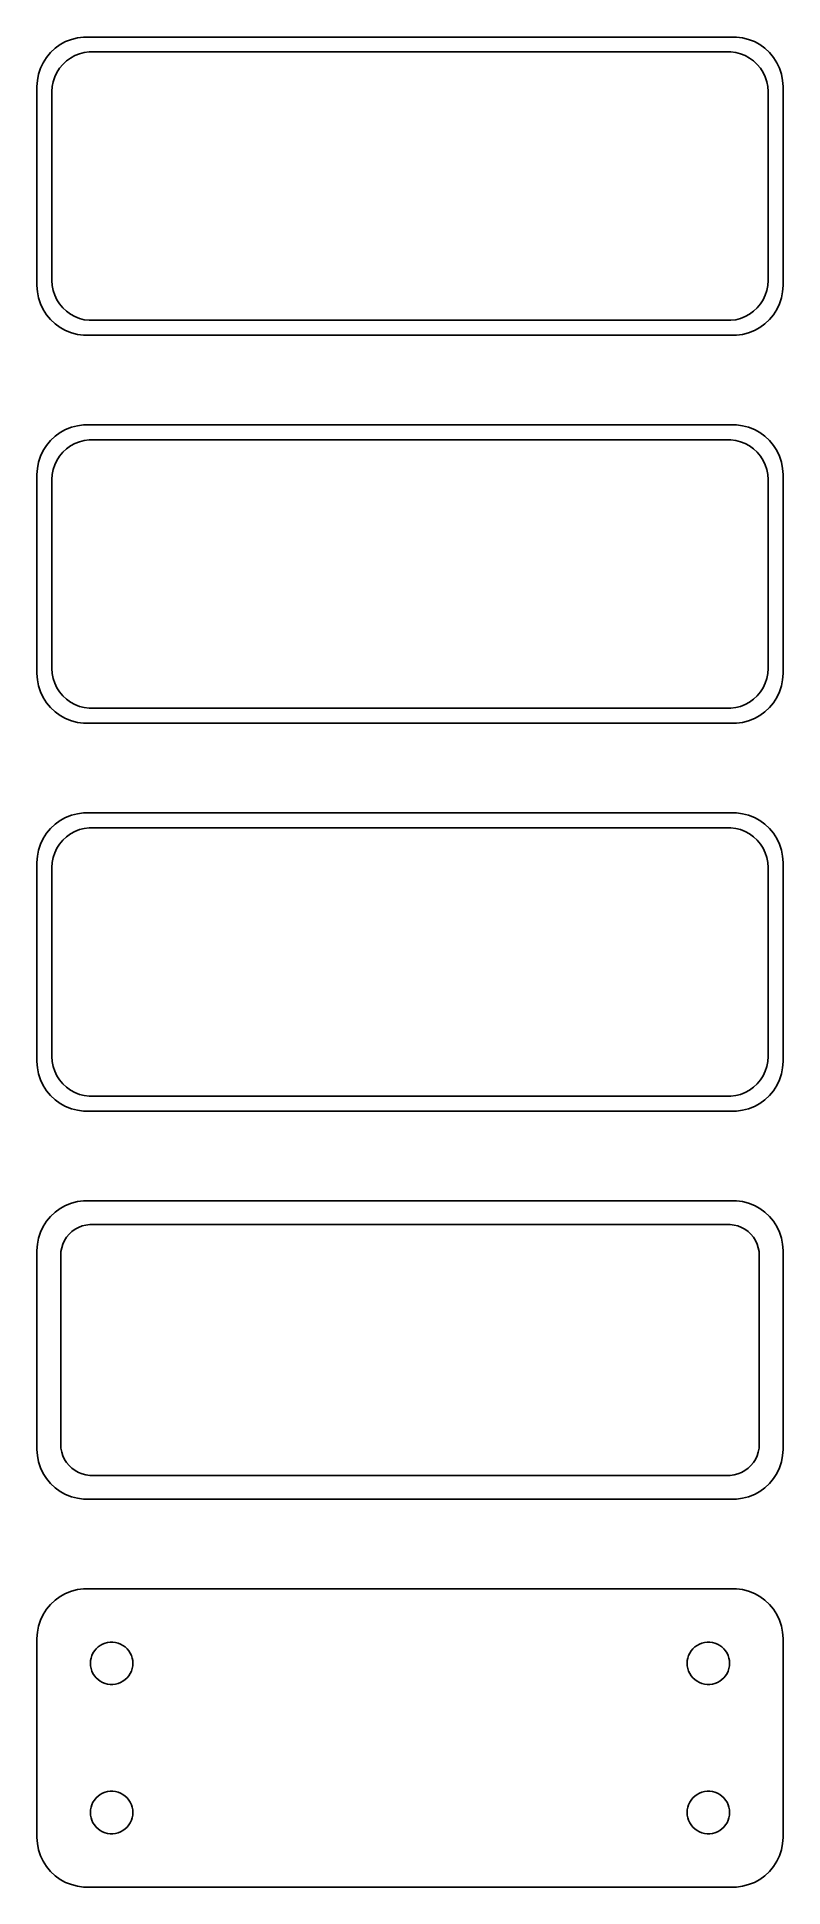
# Model space of a CAD drawing. Header units: metres. Extents: x -38 to 38, y 180 to 366.
import ezdxf

# ---------------------------------------------------------------- set-up
doc = ezdxf.new("R2010")
doc.units = ezdxf.units.M

msp = doc.modelspace()

# ---------------------------------------------------------------- linework, layer by layer
for p, q in [((-35.6871, 364.853), (-36.1448, 364.423)), ((-35.1791, 365.222), (-35.6871, 364.853)), ((-34.6289, 365.524), (-35.1791, 365.222)), ((-34.0451, 365.755), (-34.6289, 365.524)), ((-33.4369, 365.911), (-34.0451, 365.755)), ((-32.8139, 365.99), (-33.4369, 365.911)), ((32.8139, 365.99), (-32.8139, 365.99)), ((33.4369, 365.911), (32.8139, 365.99)), ((34.0451, 365.755), (33.4369, 365.911)), ((34.6289, 365.524), (34.0451, 365.755)), ((35.1791, 365.222), (34.6289, 365.524)), ((35.6871, 364.853), (35.1791, 365.222)), ((36.1448, 364.423), (35.6871, 364.853)), ((-37.1489, 362.841), (-37.3429, 362.243)), ((-36.8815, 363.409), (-37.1489, 362.841)), ((-36.5451, 363.939), (-36.8815, 363.409)), ((-36.1448, 364.423), (-36.5451, 363.939)), ((-35.5052, 362.427), (-35.2361, 362.851)), ((-35.2361, 362.851), (-34.9159, 363.238)), ((-34.9159, 363.238), (-34.5497, 363.582)), ((-34.5497, 363.582), (-34.1433, 363.877)), ((-34.1433, 363.877), (-33.7031, 364.119)), ((-33.7031, 364.119), (-33.2361, 364.304)), ((-33.2361, 364.304), (-32.7495, 364.429)), ((-32.7495, 364.429), (-32.2512, 364.492)), ((-32.2512, 364.492), (32.2512, 364.492)), ((32.2512, 364.492), (32.7495, 364.429)), ((32.7495, 364.429), (33.2361, 364.304)), ((33.2361, 364.304), (33.7031, 364.119)), ((33.7031, 364.119), (34.1433, 363.877)), ((34.1433, 363.877), (34.5497, 363.582)), ((34.5497, 363.582), (34.9159, 363.238)), ((34.9159, 363.238), (35.2361, 362.851)), ((35.2361, 362.851), (35.5052, 362.427)), ((36.5451, 363.939), (36.1448, 364.423)), ((36.8815, 363.409), (36.5451, 363.939)), ((37.1489, 362.841), (36.8815, 363.409)), ((37.3429, 362.243), (37.1489, 362.841)), ((-37.4606, 361.627), (-37.5, 361)), ((-37.5, 361), (-37.5, 341)), ((-37.3429, 362.243), (-37.4606, 361.627)), ((-36, 360.5), (-35.9685, 361.001)), ((-35.9685, 361.001), (-35.8743, 361.495)), ((-35.8743, 361.495), (-35.7191, 361.972)), ((-35.7191, 361.972), (-35.5052, 362.427)), ((35.5052, 362.427), (35.7191, 361.972)), ((35.7191, 361.972), (35.8743, 361.495)), ((35.8743, 361.495), (35.9685, 361.001)), ((35.9685, 361.001), (36, 360.5)), ((37.4606, 361.627), (37.3429, 362.243)), ((37.5, 361), (37.4606, 361.627)), ((37.5, 341), (37.5, 361)), ((-36, 341.5), (-36, 360.5)), ((36, 360.5), (36, 341.5)), ((-37.5, 341), (-37.4606, 340.373)), ((-37.4606, 340.373), (-37.3429, 339.757)), ((-35.9685, 340.999), (-36, 341.5)), ((-35.8743, 340.505), (-35.9685, 340.999)), ((-35.7191, 340.028), (-35.8743, 340.505)), ((35.8743, 340.505), (35.7191, 340.028)), ((35.9685, 340.999), (35.8743, 340.505)), ((36, 341.5), (35.9685, 340.999)), ((37.3429, 339.757), (37.4606, 340.373)), ((37.4606, 340.373), (37.5, 341)), ((-37.3429, 339.757), (-37.1489, 339.159)), ((-37.1489, 339.159), (-36.8815, 338.591)), ((-36.8815, 338.591), (-36.5451, 338.061)), ((-35.5052, 339.573), (-35.7191, 340.028)), ((-35.2361, 339.149), (-35.5052, 339.573)), ((-34.9159, 338.762), (-35.2361, 339.149)), ((-34.5497, 338.418), (-34.9159, 338.762)), ((34.9159, 338.762), (34.5497, 338.418)), ((35.2361, 339.149), (34.9159, 338.762)), ((35.5052, 339.573), (35.2361, 339.149)), ((35.7191, 340.028), (35.5052, 339.573)), ((36.5451, 338.061), (36.8815, 338.591)), ((36.8815, 338.591), (37.1489, 339.159)), ((37.1489, 339.159), (37.3429, 339.757)), ((-36.5451, 338.061), (-36.1448, 337.577)), ((-36.1448, 337.577), (-35.6871, 337.147)), ((-35.6871, 337.147), (-35.1791, 336.778)), ((-35.1791, 336.778), (-34.6289, 336.476)), ((-34.1433, 338.123), (-34.5497, 338.418)), ((-33.7031, 337.881), (-34.1433, 338.123)), ((-33.2361, 337.696), (-33.7031, 337.881)), ((-32.7495, 337.571), (-33.2361, 337.696)), ((-32.2512, 337.508), (-32.7495, 337.571)), ((32.2512, 337.508), (-32.2512, 337.508)), ((32.7495, 337.571), (32.2512, 337.508)), ((33.2361, 337.696), (32.7495, 337.571)), ((33.7031, 337.881), (33.2361, 337.696)), ((34.1433, 338.123), (33.7031, 337.881)), ((34.5497, 338.418), (34.1433, 338.123)), ((34.6289, 336.476), (35.1791, 336.778)), ((35.1791, 336.778), (35.6871, 337.147)), ((35.6871, 337.147), (36.1448, 337.577)), ((36.1448, 337.577), (36.5451, 338.061)), ((-34.6289, 336.476), (-34.0451, 336.245)), ((-34.0451, 336.245), (-33.4369, 336.089)), ((-33.4369, 336.089), (-32.8139, 336.01)), ((-32.8139, 336.01), (32.8139, 336.01)), ((32.8139, 336.01), (33.4369, 336.089)), ((33.4369, 336.089), (34.0451, 336.245)), ((34.0451, 336.245), (34.6289, 336.476)), ((-35.6871, 325.853), (-36.1448, 325.423)), ((-35.1791, 326.222), (-35.6871, 325.853)), ((-34.6289, 326.524), (-35.1791, 326.222)), ((-34.0451, 326.755), (-34.6289, 326.524)), ((-33.4369, 326.911), (-34.0451, 326.755)), ((-32.8139, 326.99), (-33.4369, 326.911)), ((32.8139, 326.99), (-32.8139, 326.99)), ((-32.7495, 325.429), (-32.2512, 325.492)), ((-32.2512, 325.492), (32.2512, 325.492)), ((32.2512, 325.492), (32.7495, 325.429)), ((33.4369, 326.911), (32.8139, 326.99)), ((34.0451, 326.755), (33.4369, 326.911)), ((34.6289, 326.524), (34.0451, 326.755)), ((35.1791, 326.222), (34.6289, 326.524)), ((35.6871, 325.853), (35.1791, 326.222)), ((36.1448, 325.423), (35.6871, 325.853)), ((-37.1489, 323.841), (-37.3429, 323.243)), ((-36.8815, 324.409), (-37.1489, 323.841)), ((-36.5451, 324.939), (-36.8815, 324.409)), ((-36.1448, 325.423), (-36.5451, 324.939)), ((-35.5052, 323.427), (-35.2361, 323.851)), ((-35.2361, 323.851), (-34.9159, 324.238)), ((-34.9159, 324.238), (-34.5497, 324.582)), ((-34.5497, 324.582), (-34.1433, 324.877)), ((-34.1433, 324.877), (-33.7031, 325.119)), ((-33.7031, 325.119), (-33.2361, 325.304)), ((-33.2361, 325.304), (-32.7495, 325.429)), ((32.7495, 325.429), (33.2361, 325.304)), ((33.2361, 325.304), (33.7031, 325.119)), ((33.7031, 325.119), (34.1433, 324.877)), ((34.1433, 324.877), (34.5497, 324.582)), ((34.5497, 324.582), (34.9159, 324.238)), ((34.9159, 324.238), (35.2361, 323.851)), ((35.2361, 323.851), (35.5052, 323.427)), ((36.5451, 324.939), (36.1448, 325.423)), ((36.8815, 324.409), (36.5451, 324.939)), ((37.1489, 323.841), (36.8815, 324.409)), ((37.3429, 323.243), (37.1489, 323.841)), ((-37.4606, 322.627), (-37.5, 322)), ((-37.5, 322), (-37.5, 302)), ((-37.3429, 323.243), (-37.4606, 322.627)), ((-36, 321.5), (-35.9685, 322.001)), ((-35.9685, 322.001), (-35.8743, 322.495)), ((-35.8743, 322.495), (-35.7191, 322.972)), ((-35.7191, 322.972), (-35.5052, 323.427)), ((35.5052, 323.427), (35.7191, 322.972)), ((35.7191, 322.972), (35.8743, 322.495)), ((35.8743, 322.495), (35.9685, 322.001)), ((35.9685, 322.001), (36, 321.5)), ((37.4606, 322.627), (37.3429, 323.243)), ((37.5, 322), (37.4606, 322.627)), ((37.5, 302), (37.5, 322)), ((-36, 302.5), (-36, 321.5)), ((36, 321.5), (36, 302.5)), ((-37.5, 302), (-37.4606, 301.373)), ((-37.4606, 301.373), (-37.3429, 300.757)), ((-35.9685, 301.999), (-36, 302.5)), ((-35.8743, 301.505), (-35.9685, 301.999)), ((-35.7191, 301.028), (-35.8743, 301.505)), ((35.8743, 301.505), (35.7191, 301.028)), ((35.9685, 301.999), (35.8743, 301.505)), ((36, 302.5), (35.9685, 301.999)), ((37.3429, 300.757), (37.4606, 301.373)), ((37.4606, 301.373), (37.5, 302)), ((-37.3429, 300.757), (-37.1489, 300.159)), ((-37.1489, 300.159), (-36.8815, 299.591)), ((-36.8815, 299.591), (-36.5451, 299.061)), ((-35.5052, 300.573), (-35.7191, 301.028)), ((-35.2361, 300.149), (-35.5052, 300.573)), ((-34.9159, 299.762), (-35.2361, 300.149)), ((-34.5497, 299.418), (-34.9159, 299.762)), ((34.9159, 299.762), (34.5497, 299.418)), ((35.2361, 300.149), (34.9159, 299.762)), ((35.5052, 300.573), (35.2361, 300.149)), ((35.7191, 301.028), (35.5052, 300.573)), ((36.5451, 299.061), (36.8815, 299.591)), ((36.8815, 299.591), (37.1489, 300.159)), ((37.1489, 300.159), (37.3429, 300.757)), ((-36.5451, 299.061), (-36.1448, 298.577)), ((-36.1448, 298.577), (-35.6871, 298.147)), ((-35.6871, 298.147), (-35.1791, 297.778)), ((-35.1791, 297.778), (-34.6289, 297.476)), ((-34.1433, 299.123), (-34.5497, 299.418)), ((-33.7031, 298.881), (-34.1433, 299.123)), ((-33.2361, 298.696), (-33.7031, 298.881)), ((-32.7495, 298.571), (-33.2361, 298.696)), ((-32.2512, 298.508), (-32.7495, 298.571)), ((32.2512, 298.508), (-32.2512, 298.508)), ((32.7495, 298.571), (32.2512, 298.508)), ((33.2361, 298.696), (32.7495, 298.571)), ((33.7031, 298.881), (33.2361, 298.696)), ((34.1433, 299.123), (33.7031, 298.881)), ((34.5497, 299.418), (34.1433, 299.123)), ((34.6289, 297.476), (35.1791, 297.778)), ((35.1791, 297.778), (35.6871, 298.147)), ((35.6871, 298.147), (36.1448, 298.577)), ((36.1448, 298.577), (36.5451, 299.061)), ((-34.6289, 297.476), (-34.0451, 297.245)), ((-34.0451, 297.245), (-33.4369, 297.089)), ((-33.4369, 297.089), (-32.8139, 297.01)), ((-32.8139, 297.01), (32.8139, 297.01)), ((32.8139, 297.01), (33.4369, 297.089)), ((33.4369, 297.089), (34.0451, 297.245)), ((34.0451, 297.245), (34.6289, 297.476)), ((-36.1448, 286.423), (-36.5451, 285.939)), ((-35.6871, 286.853), (-36.1448, 286.423)), ((-35.1791, 287.222), (-35.6871, 286.853)), ((-34.6289, 287.524), (-35.1791, 287.222)), ((-34.0451, 287.755), (-34.6289, 287.524)), ((-33.4369, 287.911), (-34.0451, 287.755)), ((-32.8139, 287.99), (-33.4369, 287.911)), ((-33.2361, 286.304), (-32.7495, 286.429)), ((32.8139, 287.99), (-32.8139, 287.99)), ((-32.7495, 286.429), (-32.2512, 286.492)), ((-32.2512, 286.492), (32.2512, 286.492)), ((32.2512, 286.492), (32.7495, 286.429)), ((32.7495, 286.429), (33.2361, 286.304)), ((33.4369, 287.911), (32.8139, 287.99)), ((34.0451, 287.755), (33.4369, 287.911)), ((34.6289, 287.524), (34.0451, 287.755)), ((35.1791, 287.222), (34.6289, 287.524)), ((35.6871, 286.853), (35.1791, 287.222)), ((36.1448, 286.423), (35.6871, 286.853)), ((36.5451, 285.939), (36.1448, 286.423)), ((-37.1489, 284.841), (-37.3429, 284.243)), ((-36.8815, 285.409), (-37.1489, 284.841)), ((-36.5451, 285.939), (-36.8815, 285.409)), ((-35.5052, 284.427), (-35.2361, 284.851)), ((-35.2361, 284.851), (-34.9159, 285.238)), ((-34.9159, 285.238), (-34.5497, 285.582)), ((-34.5497, 285.582), (-34.1433, 285.877)), ((-34.1433, 285.877), (-33.7031, 286.119)), ((-33.7031, 286.119), (-33.2361, 286.304)), ((33.2361, 286.304), (33.7031, 286.119)), ((33.7031, 286.119), (34.1433, 285.877)), ((34.1433, 285.877), (34.5497, 285.582)), ((34.5497, 285.582), (34.9159, 285.238)), ((34.9159, 285.238), (35.2361, 284.851)), ((35.2361, 284.851), (35.5052, 284.427)), ((36.8815, 285.409), (36.5451, 285.939)), ((37.1489, 284.841), (36.8815, 285.409)), ((37.3429, 284.243), (37.1489, 284.841)), ((-37.4606, 283.627), (-37.5, 283)), ((-37.5, 283), (-37.5, 263)), ((-37.3429, 284.243), (-37.4606, 283.627)), ((-36, 282.5), (-35.9685, 283.001)), ((-35.9685, 283.001), (-35.8743, 283.495)), ((-35.8743, 283.495), (-35.7191, 283.972)), ((-35.7191, 283.972), (-35.5052, 284.427)), ((35.5052, 284.427), (35.7191, 283.972)), ((35.7191, 283.972), (35.8743, 283.495)), ((35.8743, 283.495), (35.9685, 283.001)), ((35.9685, 283.001), (36, 282.5)), ((37.4606, 283.627), (37.3429, 284.243)), ((37.5, 283), (37.4606, 283.627)), ((37.5, 263), (37.5, 283)), ((-36, 263.5), (-36, 282.5)), ((36, 282.5), (36, 263.5)), ((-37.5, 263), (-37.4606, 262.373)), ((-37.4606, 262.373), (-37.3429, 261.757)), ((-35.9685, 262.999), (-36, 263.5)), ((-35.8743, 262.505), (-35.9685, 262.999)), ((-35.7191, 262.028), (-35.8743, 262.505)), ((35.8743, 262.505), (35.7191, 262.028)), ((35.9685, 262.999), (35.8743, 262.505)), ((36, 263.5), (35.9685, 262.999)), ((37.3429, 261.757), (37.4606, 262.373)), ((37.4606, 262.373), (37.5, 263)), ((-37.3429, 261.757), (-37.1489, 261.159)), ((-37.1489, 261.159), (-36.8815, 260.591)), ((-36.8815, 260.591), (-36.5451, 260.061)), ((-35.5052, 261.573), (-35.7191, 262.028)), ((-35.2361, 261.149), (-35.5052, 261.573)), ((-34.9159, 260.762), (-35.2361, 261.149)), ((-34.5497, 260.418), (-34.9159, 260.762)), ((-34.1433, 260.123), (-34.5497, 260.418)), ((34.5497, 260.418), (34.1433, 260.123)), ((34.9159, 260.762), (34.5497, 260.418)), ((35.2361, 261.149), (34.9159, 260.762)), ((35.5052, 261.573), (35.2361, 261.149)), ((35.7191, 262.028), (35.5052, 261.573)), ((36.5451, 260.061), (36.8815, 260.591)), ((36.8815, 260.591), (37.1489, 261.159)), ((37.1489, 261.159), (37.3429, 261.757)), ((-36.5451, 260.061), (-36.1448, 259.577)), ((-36.1448, 259.577), (-35.6871, 259.147)), ((-35.6871, 259.147), (-35.1791, 258.778)), ((-35.1791, 258.778), (-34.6289, 258.476)), ((-33.7031, 259.881), (-34.1433, 260.123)), ((-33.2361, 259.696), (-33.7031, 259.881)), ((-32.7495, 259.571), (-33.2361, 259.696)), ((-32.2512, 259.508), (-32.7495, 259.571)), ((32.2512, 259.508), (-32.2512, 259.508)), ((32.7495, 259.571), (32.2512, 259.508)), ((33.2361, 259.696), (32.7495, 259.571)), ((33.7031, 259.881), (33.2361, 259.696)), ((34.1433, 260.123), (33.7031, 259.881)), ((34.6289, 258.476), (35.1791, 258.778)), ((35.1791, 258.778), (35.6871, 259.147)), ((35.6871, 259.147), (36.1448, 259.577)), ((36.1448, 259.577), (36.5451, 260.061)), ((-34.6289, 258.476), (-34.0451, 258.245)), ((-34.0451, 258.245), (-33.4369, 258.089)), ((-33.4369, 258.089), (-32.8139, 258.01)), ((-32.8139, 258.01), (32.8139, 258.01)), ((32.8139, 258.01), (33.4369, 258.089)), ((33.4369, 258.089), (34.0451, 258.245)), ((34.0451, 258.245), (34.6289, 258.476)), ((-36.1448, 247.423), (-36.5451, 246.939)), ((-35.6871, 247.853), (-36.1448, 247.423)), ((-35.1791, 248.222), (-35.6871, 247.853)), ((-34.6289, 248.524), (-35.1791, 248.222)), ((-34.0451, 248.755), (-34.6289, 248.524)), ((-33.4369, 248.911), (-34.0451, 248.755)), ((-32.8139, 248.99), (-33.4369, 248.911)), ((32.8139, 248.99), (-32.8139, 248.99)), ((33.4369, 248.911), (32.8139, 248.99)), ((34.0451, 248.755), (33.4369, 248.911)), ((34.6289, 248.524), (34.0451, 248.755)), ((35.1791, 248.222), (34.6289, 248.524)), ((35.6871, 247.853), (35.1791, 248.222)), ((36.1448, 247.423), (35.6871, 247.853)), ((36.5451, 246.939), (36.1448, 247.423)), ((-37.1489, 245.841), (-37.3429, 245.243)), ((-36.8815, 246.409), (-37.1489, 245.841)), ((-36.5451, 246.939), (-36.8815, 246.409)), ((-34.5184, 245.33), (-34.2692, 245.631)), ((-34.2692, 245.631), (-33.9842, 245.899)), ((-33.9842, 245.899), (-33.668, 246.128)), ((-33.668, 246.128), (-33.3254, 246.317)), ((-33.3254, 246.317), (-32.9619, 246.461)), ((-32.9619, 246.461), (-32.5833, 246.558)), ((-32.5833, 246.558), (-32.1954, 246.607)), ((-32.1954, 246.607), (32.1954, 246.607)), ((32.1954, 246.607), (32.5833, 246.558)), ((32.5833, 246.558), (32.9619, 246.461)), ((32.9619, 246.461), (33.3254, 246.317)), ((33.3254, 246.317), (33.668, 246.128)), ((33.668, 246.128), (33.9842, 245.899)), ((33.9842, 245.899), (34.2692, 245.631)), ((34.2692, 245.631), (34.5184, 245.33)), ((36.8815, 246.409), (36.5451, 246.939)), ((37.1489, 245.841), (36.8815, 246.409)), ((37.3429, 245.243), (37.1489, 245.841)), ((-37.4606, 244.627), (-37.5, 244)), ((-37.5, 244), (-37.5, 224)), ((-37.3429, 245.243), (-37.4606, 244.627)), ((-35.1129, 243.5), (-35.0884, 243.89)), ((-35.0884, 243.89), (-35.0151, 244.274)), ((-35.0151, 244.274), (-34.8943, 244.646)), ((-34.8943, 244.646), (-34.7279, 245)), ((-34.7279, 245), (-34.5184, 245.33)), ((34.5184, 245.33), (34.7279, 245)), ((34.7279, 245), (34.8943, 244.646)), ((34.8943, 244.646), (35.0151, 244.274)), ((35.0151, 244.274), (35.0884, 243.89)), ((35.0884, 243.89), (35.1129, 243.5)), ((37.4606, 244.627), (37.3429, 245.243)), ((37.5, 244), (37.4606, 244.627)), ((37.5, 224), (37.5, 244)), ((-35.1129, 224.5), (-35.1129, 243.5)), ((35.1129, 243.5), (35.1129, 224.5)), ((-37.5, 224), (-37.4606, 223.373)), ((-37.4606, 223.373), (-37.3429, 222.757)), ((-35.0884, 224.11), (-35.1129, 224.5)), ((-35.0151, 223.726), (-35.0884, 224.11)), ((-34.8943, 223.354), (-35.0151, 223.726)), ((-34.7279, 223), (-34.8943, 223.354)), ((34.8943, 223.354), (34.7279, 223)), ((35.0151, 223.726), (34.8943, 223.354)), ((35.0884, 224.11), (35.0151, 223.726)), ((35.1129, 224.5), (35.0884, 224.11)), ((37.3429, 222.757), (37.4606, 223.373)), ((37.4606, 223.373), (37.5, 224)), ((-37.3429, 222.757), (-37.1489, 222.159)), ((-37.1489, 222.159), (-36.8815, 221.591)), ((-36.8815, 221.591), (-36.5451, 221.061)), ((-34.5184, 222.67), (-34.7279, 223)), ((-34.2692, 222.369), (-34.5184, 222.67)), ((-33.9842, 222.101), (-34.2692, 222.369)), ((-33.668, 221.872), (-33.9842, 222.101)), ((-33.3254, 221.683), (-33.668, 221.872)), ((-32.9619, 221.539), (-33.3254, 221.683)), ((-32.5833, 221.442), (-32.9619, 221.539)), ((-32.1954, 221.393), (-32.5833, 221.442)), ((32.1954, 221.393), (-32.1954, 221.393)), ((32.5833, 221.442), (32.1954, 221.393)), ((32.9619, 221.539), (32.5833, 221.442)), ((33.3254, 221.683), (32.9619, 221.539)), ((33.668, 221.872), (33.3254, 221.683)), ((33.9842, 222.101), (33.668, 221.872)), ((34.2692, 222.369), (33.9842, 222.101)), ((34.5184, 222.67), (34.2692, 222.369)), ((34.7279, 223), (34.5184, 222.67)), ((36.5451, 221.061), (36.8815, 221.591)), ((36.8815, 221.591), (37.1489, 222.159)), ((37.1489, 222.159), (37.3429, 222.757)), ((-36.5451, 221.061), (-36.1448, 220.577)), ((-36.1448, 220.577), (-35.6871, 220.147)), ((-35.6871, 220.147), (-35.1791, 219.778)), ((-35.1791, 219.778), (-34.6289, 219.476)), ((-34.6289, 219.476), (-34.0451, 219.245)), ((34.0451, 219.245), (34.6289, 219.476)), ((34.6289, 219.476), (35.1791, 219.778)), ((35.1791, 219.778), (35.6871, 220.147)), ((35.6871, 220.147), (36.1448, 220.577)), ((36.1448, 220.577), (36.5451, 221.061)), ((-34.0451, 219.245), (-33.4369, 219.089)), ((-33.4369, 219.089), (-32.8139, 219.01)), ((-32.8139, 219.01), (32.8139, 219.01)), ((32.8139, 219.01), (33.4369, 219.089)), ((33.4369, 219.089), (34.0451, 219.245)), ((-36.1448, 208.423), (-36.5451, 207.939)), ((-35.6871, 208.853), (-36.1448, 208.423)), ((-35.1791, 209.222), (-35.6871, 208.853)), ((-34.6289, 209.524), (-35.1791, 209.222)), ((-34.0451, 209.755), (-34.6289, 209.524)), ((-33.4369, 209.911), (-34.0451, 209.755)), ((-32.8139, 209.99), (-33.4369, 209.911)), ((32.8139, 209.99), (-32.8139, 209.99)), ((33.4369, 209.911), (32.8139, 209.99)), ((34.0451, 209.755), (33.4369, 209.911)), ((34.6289, 209.524), (34.0451, 209.755)), ((35.1791, 209.222), (34.6289, 209.524)), ((35.6871, 208.853), (35.1791, 209.222)), ((36.1448, 208.423), (35.6871, 208.853)), ((36.5451, 207.939), (36.1448, 208.423)), ((-37.1489, 206.841), (-37.3429, 206.243)), ((-36.8815, 207.409), (-37.1489, 206.841)), ((-36.5451, 207.939), (-36.8815, 207.409)), ((36.8815, 207.409), (36.5451, 207.939)), ((37.1489, 206.841), (36.8815, 207.409)), ((37.3429, 206.243), (37.1489, 206.841)), ((-37.4606, 205.627), (-37.5, 205)), ((-37.5, 205), (-37.5, 185)), ((-37.3429, 206.243), (-37.4606, 205.627)), ((-30.6598, 204.531), (-30.4001, 204.597)), ((-30.4001, 204.597), (-30.1341, 204.631)), ((-30.1341, 204.631), (-29.8659, 204.631)), ((-29.8659, 204.631), (-29.5999, 204.597)), ((-29.5999, 204.597), (-29.3401, 204.531)), ((29.3401, 204.531), (29.5999, 204.597)), ((29.5999, 204.597), (29.8659, 204.631)), ((29.8659, 204.631), (30.1341, 204.631)), ((30.1341, 204.631), (30.4001, 204.597)), ((30.4001, 204.597), (30.6598, 204.531)), ((37.4606, 205.627), (37.3429, 206.243)), ((37.5, 205), (37.4606, 205.627)), ((37.5, 185), (37.5, 205)), ((-32.1353, 202.5), (-32.1185, 202.768)), ((-32.1185, 202.768), (-32.0682, 203.031)), ((-32.0682, 203.031), (-31.9853, 203.286)), ((-31.9853, 203.286), (-31.8712, 203.529)), ((-31.8712, 203.529), (-31.7275, 203.755)), ((-31.7275, 203.755), (-31.5565, 203.962)), ((-31.5565, 203.962), (-31.3611, 204.145)), ((-31.3611, 204.145), (-31.1441, 204.303)), ((-31.1441, 204.303), (-30.9091, 204.432)), ((-30.9091, 204.432), (-30.6598, 204.531)), ((-29.3401, 204.531), (-29.0908, 204.432)), ((-29.0908, 204.432), (-28.8559, 204.303)), ((-28.8559, 204.303), (-28.6389, 204.145)), ((-28.6389, 204.145), (-28.4434, 203.962)), ((-28.4434, 203.962), (-28.2725, 203.755)), ((-28.2725, 203.755), (-28.1288, 203.529)), ((-28.1288, 203.529), (-28.0146, 203.286)), ((-28.0146, 203.286), (-27.9318, 203.031)), ((-27.9318, 203.031), (-27.8815, 202.768)), ((-27.8815, 202.768), (-27.8647, 202.5)), ((27.8647, 202.5), (27.8815, 202.768)), ((27.8815, 202.768), (27.9318, 203.031)), ((27.9318, 203.031), (28.0146, 203.286)), ((28.0146, 203.286), (28.1288, 203.529)), ((28.1288, 203.529), (28.2725, 203.755)), ((28.2725, 203.755), (28.4434, 203.962)), ((28.4434, 203.962), (28.6389, 204.145)), ((28.6389, 204.145), (28.8559, 204.303)), ((28.8559, 204.303), (29.0908, 204.432)), ((29.0908, 204.432), (29.3401, 204.531)), ((30.6598, 204.531), (30.9091, 204.432)), ((30.9091, 204.432), (31.1441, 204.303)), ((31.1441, 204.303), (31.3611, 204.145)), ((31.3611, 204.145), (31.5565, 203.962)), ((31.5565, 203.962), (31.7275, 203.755)), ((31.7275, 203.755), (31.8712, 203.529)), ((31.8712, 203.529), (31.9853, 203.286)), ((31.9853, 203.286), (32.0682, 203.031)), ((32.0682, 203.031), (32.1185, 202.768)), ((32.1185, 202.768), (32.1353, 202.5)), ((-32.1185, 202.232), (-32.1353, 202.5)), ((-32.0682, 201.969), (-32.1185, 202.232)), ((-31.9853, 201.714), (-32.0682, 201.969)), ((-31.8712, 201.471), (-31.9853, 201.714)), ((-31.7275, 201.245), (-31.8712, 201.471)), ((-31.5565, 201.038), (-31.7275, 201.245)), ((-31.3611, 200.855), (-31.5565, 201.038)), ((-28.4434, 201.038), (-28.6389, 200.855)), ((-28.2725, 201.245), (-28.4434, 201.038)), ((-28.1288, 201.471), (-28.2725, 201.245)), ((-28.0146, 201.714), (-28.1288, 201.471)), ((-27.9318, 201.969), (-28.0146, 201.714)), ((-27.8815, 202.232), (-27.9318, 201.969)), ((-27.8647, 202.5), (-27.8815, 202.232)), ((27.8815, 202.232), (27.8647, 202.5)), ((27.9318, 201.969), (27.8815, 202.232)), ((28.0146, 201.714), (27.9318, 201.969)), ((28.1288, 201.471), (28.0146, 201.714)), ((28.2725, 201.245), (28.1288, 201.471)), ((28.4434, 201.038), (28.2725, 201.245)), ((28.6389, 200.855), (28.4434, 201.038)), ((31.5565, 201.038), (31.3611, 200.855)), ((31.7275, 201.245), (31.5565, 201.038)), ((31.8712, 201.471), (31.7275, 201.245)), ((31.9853, 201.714), (31.8712, 201.471)), ((32.0682, 201.969), (31.9853, 201.714)), ((32.1185, 202.232), (32.0682, 201.969)), ((32.1353, 202.5), (32.1185, 202.232)), ((-31.1441, 200.697), (-31.3611, 200.855)), ((-30.9091, 200.568), (-31.1441, 200.697)), ((-30.6598, 200.469), (-30.9091, 200.568)), ((-30.4001, 200.403), (-30.6598, 200.469)), ((-30.1341, 200.369), (-30.4001, 200.403)), ((-29.8659, 200.369), (-30.1341, 200.369)), ((-29.5999, 200.403), (-29.8659, 200.369)), ((-29.3401, 200.469), (-29.5999, 200.403)), ((-29.0908, 200.568), (-29.3401, 200.469)), ((-28.8559, 200.697), (-29.0908, 200.568)), ((-28.6389, 200.855), (-28.8559, 200.697)), ((28.8559, 200.697), (28.6389, 200.855)), ((29.0908, 200.568), (28.8559, 200.697)), ((29.3401, 200.469), (29.0908, 200.568)), ((29.5999, 200.403), (29.3401, 200.469)), ((29.8659, 200.369), (29.5999, 200.403)), ((30.1341, 200.369), (29.8659, 200.369)), ((30.4001, 200.403), (30.1341, 200.369)), ((30.6598, 200.469), (30.4001, 200.403)), ((30.9091, 200.568), (30.6598, 200.469)), ((31.1441, 200.697), (30.9091, 200.568)), ((31.3611, 200.855), (31.1441, 200.697)), ((-32.1185, 187.768), (-32.0682, 188.031)), ((-32.0682, 188.031), (-31.9853, 188.286)), ((-31.9853, 188.286), (-31.8712, 188.529)), ((-31.8712, 188.529), (-31.7275, 188.755)), ((-31.7275, 188.755), (-31.5565, 188.962)), ((-31.5565, 188.962), (-31.3611, 189.145)), ((-31.3611, 189.145), (-31.1441, 189.303)), ((-31.1441, 189.303), (-30.9091, 189.432)), ((-30.9091, 189.432), (-30.6598, 189.531)), ((-30.6598, 189.531), (-30.4001, 189.597)), ((-30.4001, 189.597), (-30.1341, 189.631)), ((-30.1341, 189.631), (-29.8659, 189.631)), ((-29.8659, 189.631), (-29.5999, 189.597)), ((-29.5999, 189.597), (-29.3401, 189.531)), ((-29.3401, 189.531), (-29.0908, 189.432)), ((-29.0908, 189.432), (-28.8559, 189.303)), ((-28.8559, 189.303), (-28.6389, 189.145)), ((-28.6389, 189.145), (-28.4434, 188.962)), ((-28.4434, 188.962), (-28.2725, 188.755)), ((-28.2725, 188.755), (-28.1288, 188.529)), ((-28.1288, 188.529), (-28.0146, 188.286)), ((-28.0146, 188.286), (-27.9318, 188.031)), ((-27.9318, 188.031), (-27.8815, 187.768)), ((27.8815, 187.768), (27.9318, 188.031)), ((27.9318, 188.031), (28.0146, 188.286)), ((28.0146, 188.286), (28.1288, 188.529)), ((28.1288, 188.529), (28.2725, 188.755)), ((28.2725, 188.755), (28.4434, 188.962)), ((28.4434, 188.962), (28.6389, 189.145)), ((28.6389, 189.145), (28.8559, 189.303)), ((28.8559, 189.303), (29.0908, 189.432)), ((29.0908, 189.432), (29.3401, 189.531)), ((29.3401, 189.531), (29.5999, 189.597)), ((29.5999, 189.597), (29.8659, 189.631)), ((29.8659, 189.631), (30.1341, 189.631)), ((30.1341, 189.631), (30.4001, 189.597)), ((30.4001, 189.597), (30.6598, 189.531)), ((30.6598, 189.531), (30.9091, 189.432)), ((30.9091, 189.432), (31.1441, 189.303)), ((31.1441, 189.303), (31.3611, 189.145)), ((31.3611, 189.145), (31.5565, 188.962)), ((31.5565, 188.962), (31.7275, 188.755)), ((31.7275, 188.755), (31.8712, 188.529)), ((31.8712, 188.529), (31.9853, 188.286)), ((31.9853, 188.286), (32.0682, 188.031)), ((32.0682, 188.031), (32.1185, 187.768)), ((-32.1353, 187.5), (-32.1185, 187.768)), ((-32.1185, 187.232), (-32.1353, 187.5)), ((-32.0682, 186.969), (-32.1185, 187.232)), ((-31.9853, 186.714), (-32.0682, 186.969)), ((-31.8712, 186.471), (-31.9853, 186.714)), ((-31.7275, 186.245), (-31.8712, 186.471)), ((-31.5565, 186.038), (-31.7275, 186.245)), ((-31.3611, 185.855), (-31.5565, 186.038)), ((-28.4434, 186.038), (-28.6389, 185.855)), ((-28.2725, 186.245), (-28.4434, 186.038)), ((-28.1288, 186.471), (-28.2725, 186.245)), ((-28.0146, 186.714), (-28.1288, 186.471)), ((-27.9318, 186.969), (-28.0146, 186.714)), ((-27.8815, 187.232), (-27.9318, 186.969)), ((-27.8815, 187.768), (-27.8647, 187.5)), ((-27.8647, 187.5), (-27.8815, 187.232)), ((27.8647, 187.5), (27.8815, 187.768)), ((27.8815, 187.232), (27.8647, 187.5)), ((27.9318, 186.969), (27.8815, 187.232)), ((28.0146, 186.714), (27.9318, 186.969)), ((28.1288, 186.471), (28.0146, 186.714)), ((28.2725, 186.245), (28.1288, 186.471)), ((28.4434, 186.038), (28.2725, 186.245)), ((28.6389, 185.855), (28.4434, 186.038)), ((31.5565, 186.038), (31.3611, 185.855)), ((31.7275, 186.245), (31.5565, 186.038)), ((31.8712, 186.471), (31.7275, 186.245)), ((31.9853, 186.714), (31.8712, 186.471)), ((32.0682, 186.969), (31.9853, 186.714)), ((32.1185, 187.232), (32.0682, 186.969)), ((32.1185, 187.768), (32.1353, 187.5)), ((32.1353, 187.5), (32.1185, 187.232)), ((-37.5, 185), (-37.4606, 184.373)), ((-37.4606, 184.373), (-37.3429, 183.757)), ((-31.1441, 185.697), (-31.3611, 185.855)), ((-30.9091, 185.568), (-31.1441, 185.697)), ((-30.6598, 185.469), (-30.9091, 185.568)), ((-30.4001, 185.403), (-30.6598, 185.469)), ((-30.1341, 185.369), (-30.4001, 185.403)), ((-29.8659, 185.369), (-30.1341, 185.369)), ((-29.5999, 185.403), (-29.8659, 185.369)), ((-29.3401, 185.469), (-29.5999, 185.403)), ((-29.0908, 185.568), (-29.3401, 185.469)), ((-28.8559, 185.697), (-29.0908, 185.568)), ((-28.6389, 185.855), (-28.8559, 185.697)), ((28.8559, 185.697), (28.6389, 185.855)), ((29.0908, 185.568), (28.8559, 185.697)), ((29.3401, 185.469), (29.0908, 185.568)), ((29.5999, 185.403), (29.3401, 185.469)), ((29.8659, 185.369), (29.5999, 185.403)), ((30.1341, 185.369), (29.8659, 185.369)), ((30.4001, 185.403), (30.1341, 185.369)), ((30.6598, 185.469), (30.4001, 185.403)), ((30.9091, 185.568), (30.6598, 185.469)), ((31.1441, 185.697), (30.9091, 185.568)), ((31.3611, 185.855), (31.1441, 185.697)), ((37.3429, 183.757), (37.4606, 184.373)), ((37.4606, 184.373), (37.5, 185)), ((-37.3429, 183.757), (-37.1489, 183.159)), ((-37.1489, 183.159), (-36.8815, 182.591)), ((-36.8815, 182.591), (-36.5451, 182.061)), ((36.5451, 182.061), (36.8815, 182.591)), ((36.8815, 182.591), (37.1489, 183.159)), ((37.1489, 183.159), (37.3429, 183.757)), ((-36.5451, 182.061), (-36.1448, 181.577)), ((-36.1448, 181.577), (-35.6871, 181.147)), ((-35.6871, 181.147), (-35.1791, 180.778)), ((-35.1791, 180.778), (-34.6289, 180.476)), ((-34.6289, 180.476), (-34.0451, 180.245)), ((34.0451, 180.245), (34.6289, 180.476)), ((34.6289, 180.476), (35.1791, 180.778)), ((35.1791, 180.778), (35.6871, 181.147)), ((35.6871, 181.147), (36.1448, 181.577)), ((36.1448, 181.577), (36.5451, 182.061)), ((-34.0451, 180.245), (-33.4369, 180.089)), ((-33.4369, 180.089), (-32.8139, 180.01)), ((-32.8139, 180.01), (32.8139, 180.01)), ((32.8139, 180.01), (33.4369, 180.089)), ((33.4369, 180.089), (34.0451, 180.245))]:
    msp.add_line(p, q)

doc.saveas('drawing.dxf')
